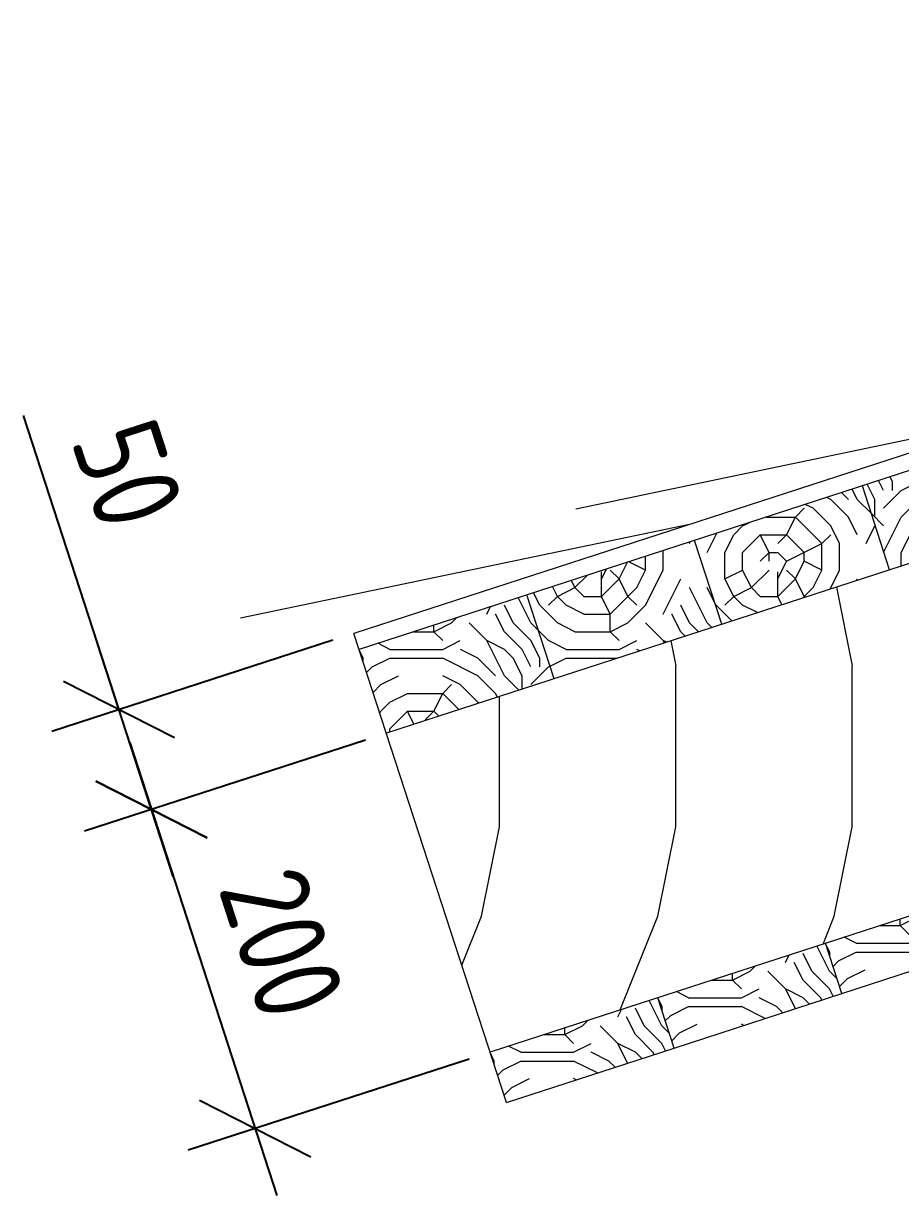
# Model space of a CAD drawing. Header units: millimetres. Extents: x 130034 to 172034, y -1330 to 28370.
# Drawn here: x 147637 to 150123, y 19977 to 23300 of the extents above; entities that cross this region are included whole.
import ezdxf

# ---------------------------------------------------------------- set-up
doc = ezdxf.new("R2010")
doc.units = ezdxf.units.MM
doc.layers.add('Узел', color=7, linetype='Continuous', lineweight=20)
doc.layers.add('Штриховка узла', color=7, linetype='Continuous', lineweight=20)
doc.styles.add('ГОСТ 2.304', font='CS_Gost2304.shx')
doc.dimstyles.new('СПДС', dxfattribs={"dimscale": 100, "dimtxt": 2.5, "dimasz": 2.5, "dimexe": 2, "dimexo": 0.625, "dimgap": 1, "dimtad": 1, "dimdec": 0, "dimtxsty": 'ГОСТ 2.304', "dimblk": 'OBLIQUE', "dimblk1": 'OBLIQUE', "dimblk2": 'OBLIQUE', "dimcen": 2.5, "dimdle": 2, "dimadec": 0, "dimazin": 2, "dimtfac": 0.75, "dimtdec": 4, "dimtmove": 1, "dimatfit": 3, "dimfxl": 1, "dimtfill": 1, "dimtolj": 1, "dimarcsym": 1})
pattern_1 = [(0, (175, 0), (500, 500), [150, -350]), (0, (175, 25), (500, 500), [150, -350]), (0, (200, 75), (500, 500), [100, -400]), (0, (225, 125), (500, 500), [75, -425]), (0, (225, 175), (500, 500), [50, -450]), (0, (250, 300), (500, 500), [25, -475]), (0, (225, 350), (500, 500), [75, -425]), (0, (225, 400), (500, 500), [100, -400]), (90, (50, 400), (-500, 500), [50, -450]), (90, (100, 475), (-500, 500), [25, -475]), (90, (125, 225), (-500, 500), [75, -425]), (90, (175, 250), (-500, 500), [50, -450]), (90, (250, 275), (-500, 500), [25, -475]), (90, (275, 175), (-500, 500), [70, -430]), (90, (300, 75), (-500, 500), [50, -450]), (90, (350, 275), (-500, 500), [25, -475]), (90, (400, 250), (-500, 500), [75, -425]), (90, (450, 250), (-500, 500), [75, -425]), (45, (275, 175), (0, 500), [70.71, -636.3968]), (45, (75, 425), (0, 500), [70.71, -636.3968]), (45, (175, 300), (0, 500), [70.71, -636.3968]), (45, (200, 200), (0, 500), [70.71, -636.3968]), (45, (350, 100), (0, 500), [70.71, -636.3968]), (45, (300, 125), (0, 500), [106.066, -601.0408]), (45, (150, 350), (0, 500), [35.355, -671.7518]), (45, (125, 400), (0, 500), [35.355, -671.7518]), (45, (325, 400), (0, 500), [35.355, -671.7518]), (45, (125, 150), (0, 500), [35.355, -671.7518]), (45, (400, 325), (0, 500), [35.355, -671.7518]), (45, (225, 275), (0, 500), [35.355, -671.7518]), (45, (275, 325), (0, 500), [35.355, -671.7518]), (135, (325, 225), (-500, 4e-14), [35.355, -671.7518]), (135, (325, 50), (-500, 4e-14), [35.355, -671.7518]), (135, (225, 175), (-500, 4e-14), [35.355, -671.7518]), (135, (300, 275), (-500, 4e-14), [35.355, -671.7518]), (135, (175, 150), (-500, 4e-14), [35.355, -671.7518]), (135, (375, 150), (-500, 4e-14), [35.355, -671.7518]), (135, (25, 0), (-500, 4e-14), [35.355, -671.7518]), (135, (50, 25), (-500, 4e-14), [70.71, -636.3968]), (135, (75, 50), (-500, 4e-14), [70.71, -636.3968]), (135, (125, 50), (-500, 4e-14), [70.71, -636.3968]), (135, (150, 100), (-500, 4e-14), [70.71, -636.3968]), (135, (350, 300), (-500, 4e-14), [70.71, -636.3968]), (135, (450, 50), (-500, 4e-14), [70.71, -636.3968]), (135, (475, 450), (-500, 4e-14), [70.71, -636.3968]), (135, (475, 400), (-500, 4e-14), [70.71, -636.3968]), (135, (425, 375), (-500, 4e-14), [70.71, -636.3968]), (135, (75, 375), (-500, 4e-14), [106.066, -601.0408]), (135, (400, 325), (-500, 4e-14), [106.066, -601.0408]), (26.56505, (125, 475), (500, 2e-07), [55.9, -1062.134]), (26.56505, (125, 225), (500, 2e-07), [55.9, -1062.134]), (26.56505, (175, 375), (500, 2e-07), [55.9, -1062.134]), (26.56505, (325, 25), (500, 2e-07), [55.9, -1062.134]), (26.56505, (300, 75), (500, 2e-07), [55.9, -1062.134]), (26.56505, (150, 175), (500, 2e-07), [55.9, -1062.134]), (26.56505, (150, 425), (500, 2e-07), [55.9, -1062.134]), (26.56505, (300, 275), (500, 2e-07), [111.8, -1006.234]), (63.43495, (300, 350), (3e-08, 500), [55.9, -1062.134]), (63.43495, (375, 200), (3e-08, 500), [55.9, -1062.134]), (63.43495, (125, 300), (3e-08, 500), [55.9, -1062.134]), (63.43495, (25, 325), (3e-08, 500), [55.9, -1062.134]), (63.43495, (325, 225), (3e-08, 500), [55.9, -1062.134]), (63.43495, (275, 225), (3e-08, 500), [55.9, -1062.134]), (63.43495, (75, 300), (3e-08, 500), [111.8, -1006.234]), (63.43495, (450, 125), (3e-08, 500), [111.8, -1006.234]), (63.43495, (400, 150), (3e-08, 500), [111.8, -1006.234]), (116.56505, (0, 75), (-2e-07, 500), [55.9, -1062.134]), (116.56505, (0, 350), (-2e-07, 500), [55.9, -1062.134]), (116.56505, (100, 0), (-2e-07, 500), [55.9, -1062.134]), (116.56505, (50, 450), (-2e-07, 500), [55.9, -1062.134]), (116.56505, (100, 150), (-2e-07, 500), [55.9, -1062.134]), (116.56505, (200, 200), (-2e-07, 500), [55.9, -1062.134]), (116.56505, (250, 300), (-2e-07, 500), [55.9, -1062.134]), (116.56505, (25, 100), (-2e-07, 500), [55.9, -1062.134]), (116.56505, (150, 175), (-2e-07, 500), [55.9, -1062.134]), (116.56505, (300, 125), (-2e-07, 500), [55.9, -1062.134]), (116.56505, (350, 175), (-2e-07, 500), [55.9, -1062.134]), (116.56505, (450, 325), (-2e-07, 500), [55.9, -1062.134]), (116.56505, (75, 475), (-2e-07, 500), [55.9, -1062.134]), (116.56505, (0, 450), (-2e-07, 500), [111.8, -1006.234]), (116.56505, (75, 100), (-2e-07, 500), [111.8, -1006.234]), (153.43495, (0, 25), (-500, 2e-07), [55.9, -1062.134]), (153.43495, (425, 0), (-500, 2e-07), [55.9, -1062.134]), (153.43495, (400, 250), (-500, 2e-07), [55.9, -1062.134]), (153.43495, (200, 75), (-500, 2e-07), [55.9, -1062.134]), (153.43495, (175, 25), (-500, 2e-07), [55.9, -1062.134]), (153.43495, (225, 125), (-500, 2e-07), [55.9, -1062.134]), (153.43495, (375, 425), (-500, 2e-07), [55.9, -1062.134]), (153.43495, (425, 450), (-500, 2e-07), [111.8, -1006.234])]

# ---------------------------------------------------------------- blocks, each defined once
blk = doc.blocks.new('_Oblique')
at = {"color": 0, "linetype": 'ByBlock', "lineweight": -2}
blk.add_line((-0.5, -0.5), (0.5, 0.5), dxfattribs=at)
blk = doc.blocks.new('*D124')
at = {"layer": 'Defpoints', "color": 0, "ltscale": 100}
for p in [(148665.6, 21287.6), (148959.5, 20383.1), (148293.8, 20166.8)]:
    blk.add_point(p, dxfattribs=at)
at = {"layer": 'Узел', "color": 0, "lineweight": -2, "ltscale": 100}
for p, q in [((148606.2, 21268.3), (147809.7, 21009.5)), ((147938.1, 21261.5), (148355.6, 19976.6)), ((148900.1, 20363.8), (148103.6, 20105))]:
    blk.add_line(p, q, dxfattribs=at)
at = {"layer": 'Узел', "color": 0, "lineweight": -2, "ltscale": 100, "xscale": 250, "yscale": 250, "zscale": 250}
for p, rotation in [((147999.9, 21071.3), 107.9999999999849), ((148293.8, 20166.8), 287.9999999999849)]:
    blk.add_blockref('_Oblique', p, dxfattribs=dict(at, rotation=rotation))
at = {"layer": 'Узел', "color": 0, "ltscale": 100, "insert": (148370, 20691.6), "char_height": 250, "attachment_point": 5, "rotation": 288, "style": 'ГОСТ 2.304', "bg_fill": 3, "box_fill_scale": 1.1, "bg_fill_color": 256, "bg_fill_true_color": 13158600, "bg_fill_transparency": 0}
blk.add_mtext('\\A1;200', dxfattribs=at)
blk = doc.blocks.new('*D126')
at = {"layer": 'Defpoints', "color": 0, "ltscale": 100}
for p in [(148573.7, 21570.6), (147907.9, 21354.3), (148665.6, 21287.6)]:
    blk.add_point(p, dxfattribs=at)
at = {"layer": 'Узел', "color": 0, "lineweight": -2, "ltscale": 100}
for p, q in [((147907.9, 21354.3), (147636.9, 22188.4)), ((148514.2, 21551.3), (147717.7, 21292.5)), ((148061.7, 20881.1), (147846.1, 21544.5)), ((148606.2, 21268.3), (147809.7, 21009.5))]:
    blk.add_line(p, q, dxfattribs=at)
at = {"layer": 'Узел', "color": 0, "lineweight": -2, "ltscale": 100, "xscale": 250, "yscale": 250, "zscale": 250}
for p, rotation in [((147907.9, 21354.3), 107.9999999999839), ((147999.9, 21071.3), 287.9999999999839)]:
    blk.add_blockref('_Oblique', p, dxfattribs=dict(at, rotation=rotation))
at = {"layer": 'Узел', "color": 0, "ltscale": 100, "insert": (147933.1, 22021.8), "char_height": 250, "attachment_point": 5, "rotation": 288, "style": 'ГОСТ 2.304', "bg_fill": 3, "box_fill_scale": 1.1, "bg_fill_color": 256, "bg_fill_true_color": 13158600, "bg_fill_transparency": 0}
blk.add_mtext('\\A1;50', dxfattribs=at)

msp = doc.modelspace()

# ---------------------------------------------------------------- hatches: boundary and pattern name
at = {"layer": 'Штриховка узла', "ltscale": 100}
h = msp.add_hatch(dxfattribs=at)
h.set_pattern_fill('Дерево вдоль волокон', color=256, scale=50, pattern_type=2)
h.set_pattern_definition([(51.3402, (0, 0), (-500.0001, 6e-06), [312.3475, -2889.215]), (59.0362, (195.1, 243.9), (500.0001, -0.0003), [174.113, -2741.365]), (68.1986, (284.7, 393.2), (500.0002, 0.0002), [404.66, -2287.92]), (78.6901, (435, 768.9), (500.0001, 0.0002), [258.053, -2291.455]), (90, (485.6, 1021.96), (-500, 3e-14), [456.0755, -2043.925]), (281.3099, (435, 1731.1), (500.0001, -0.0002), [258.053, -2291.455]), (291.8014, (284.7, 2106.8), (500.0002, -0.0002), [404.66, -2287.92]), (300.9638, (195.1, 2256.1), (500.0001, 0.0003), [174.113, -2741.365]), (308.6598, (0, 2500), (-500.0001, -6e-06), [312.3475, -2889.215])])
edge = h.paths.add_edge_path()
edge.add_line((153096.4, 22727.3), (153096.4, 22124.8))
edge.add_line((153096.4, 22124.8), (153396.4, 22124.8))
edge.add_line((153396.4, 21824.8), (153396.4, 22124.8))
edge.add_line((153396.4, 21824.8), (148959.5, 20383.1))
edge.add_line((148959.5, 20383.1), (148665.6, 21287.6))
edge.add_line((153096.4, 22727.3), (148665.6, 21287.6))
edge = h.paths.add_edge_path()
edge.add_line((154396.4, 22124.8), (154696.4, 22124.8))
edge.add_line((154696.4, 22727.3), (154696.4, 22124.8))
edge.add_line((154696.4, 22727.3), (159127.2, 21287.6))
edge.add_line((158833.4, 20383.1), (159127.2, 21287.6))
edge.add_line((154396.4, 21824.8), (158833.4, 20383.1))
edge.add_line((154396.4, 22124.8), (154396.4, 21824.8))
edge = h.paths.add_edge_path()
edge.add_line((154512, 22787.2), (153896.4, 22787.2))
edge.add_line((153896.4, 22987.2), (153896.4, 22787.2))
edge.add_line((153896.4, 22987.2), (154512, 22787.2))
edge = h.paths.add_edge_path()
edge.add_line((153896.4, 22787.2), (153280.9, 22787.2))
edge.add_line((153896.4, 22987.2), (153280.9, 22787.2))
edge.add_line((153896.4, 22987.2), (153896.4, 22787.2))
h = msp.add_hatch(dxfattribs=at)
h.set_pattern_fill('Дерево и деревянные изделия', color=256, scale=5, pattern_type=2)
h.set_pattern_definition(pattern_1)
edge = h.paths.add_edge_path()
edge.add_line((150490.5, 22143.4), (150015, 21988.9))
edge.add_line((150567.7, 21905.7), (150490.5, 22143.4))
edge.add_line((150567.7, 21905.7), (150092.2, 21751.2))
edge.add_line((150092.2, 21751.2), (150015, 21988.9))
h = msp.add_hatch(dxfattribs=at)
h.set_pattern_fill('Дерево и деревянные изделия', color=256, scale=5, pattern_type=2)
h.set_pattern_definition(pattern_1)
edge = h.paths.add_edge_path()
edge.add_line((150092.2, 21751.2), (150015, 21988.9))
edge.add_line((150092.2, 21751.2), (149616.7, 21596.7))
edge.add_line((149616.7, 21596.7), (149539.4, 21834.4))
edge.add_line((150015, 21988.9), (149539.4, 21834.4))
h = msp.add_hatch(dxfattribs=at)
h.set_pattern_fill('Дерево и деревянные изделия', color=256, scale=5, pattern_type=2)
h.set_pattern_definition(pattern_1)
edge = h.paths.add_edge_path()
edge.add_line((149616.7, 21596.7), (149141.1, 21442.2))
edge.add_line((149141.1, 21442.2), (149063.9, 21679.9))
edge.add_line((149539.4, 21834.4), (149063.9, 21679.9))
edge.add_line((149616.7, 21596.7), (149539.4, 21834.4))
h = msp.add_hatch(dxfattribs=at)
h.set_pattern_fill('Дерево и деревянные изделия', color=256, scale=5, pattern_type=2)
h.set_pattern_definition([(0, (175, 0), (500, 500), [150, -350]), (0, (175, 25), (500, 500), [150, -350]), (0, (200, 75), (500, 500), [100, -400]), (0, (225, 125), (500, 500), [75, -425]), (0, (225, 175), (500, 500), [50, -450]), (0, (250, 300), (500, 500), [25, -475]), (0, (225, 350), (500, 500), [75, -425]), (0, (225, 400), (500, 500), [100, -400]), (90, (50, 400), (-500, 500), [50, -450]), (90, (100, 475), (-500, 500), [25, -475]), (90, (125, 225), (-500, 500), [75, -425]), (90, (175, 250), (-500, 500), [50, -450]), (90, (250, 275), (-500, 500), [25, -475]), (90, (275, 175), (-500, 500), [70, -430]), (90, (300, 75), (-500, 500), [50, -450]), (90, (350, 275), (-500, 500), [25, -475]), (90, (400, 250), (-500, 500), [75, -425]), (90, (450, 250), (-500, 500), [75, -425]), (45, (275, 175), (0, 500), [70.71, -636.3968]), (45, (75, 425), (0, 500), [70.71, -636.3968]), (45, (175, 300), (0, 500), [70.71, -636.3968]), (45, (200, 200), (0, 500), [70.71, -636.3968]), (45, (350, 100), (0, 500), [70.71, -636.3968]), (45, (300, 125), (0, 500), [106.066, -601.0408]), (45, (150, 350), (0, 500), [35.355, -671.7518]), (45, (125, 400), (0, 500), [35.355, -671.7518]), (45, (325, 400), (0, 500), [35.355, -671.7518]), (45, (125, 150), (0, 500), [35.355, -671.7518]), (45, (400, 325), (0, 500), [35.355, -671.7518]), (45, (225, 275), (0, 500), [35.355, -671.7518]), (45, (275, 325), (0, 500), [35.355, -671.7518]), (135, (325, 225), (-500, 4e-14), [35.355, -671.7518]), (135, (325, 50), (-500, 4e-14), [35.355, -671.7518]), (135, (225, 175), (-500, 4e-14), [35.355, -671.7518]), (135, (300, 275), (-500, 4e-14), [35.355, -671.7518]), (135, (175, 150), (-500, 4e-14), [35.355, -671.7518]), (135, (375, 150), (-500, 4e-14), [35.355, -671.7518]), (135, (25, 0), (-500, 4e-14), [35.355, -671.7518]), (135, (50, 25), (-500, 4e-14), [70.71, -636.3968]), (135, (75, 50), (-500, 4e-14), [70.71, -636.3968]), (135, (125, 50), (-500, 4e-14), [70.71, -636.3968]), (135, (150, 100), (-500, 4e-14), [70.71, -636.3968]), (135, (350, 300), (-500, 4e-14), [70.71, -636.3968]), (135, (450, 50), (-500, 4e-14), [70.71, -636.3968]), (135, (475, 450), (-500, 4e-14), [70.71, -636.3968]), (135, (475, 400), (-500, 4e-14), [70.71, -636.3968]), (135, (425, 375), (-500, 4e-14), [70.71, -636.3968]), (135, (75, 375), (-500, 4e-14), [106.066, -601.0408]), (135, (400, 325), (-500, 4e-14), [106.066, -601.0408]), (26.56505, (125, 475), (500, 2e-07), [55.9, -1062.134]), (26.56505, (125, 225), (500, 2e-07), [55.9, -1062.134]), (26.56505, (175, 375), (500, 2e-07), [55.9, -1062.134]), (26.56505, (325, 25), (500, 2e-07), [55.9, -1062.134]), (26.56505, (300, 75), (500, 2e-07), [55.9, -1062.134]), (26.56505, (150, 175), (500, 2e-07), [55.9, -1062.134]), (26.56505, (150, 425), (500, 2e-07), [55.9, -1062.134]), (26.56505, (300, 275), (500, 2e-07), [111.8, -1006.234]), (63.43495, (300, 350), (3e-08, 500), [55.9, -1062.134]), (63.43495, (375, 200), (3e-08, 500), [55.9, -1062.134]), (63.43495, (125, 300), (3e-08, 500), [55.9, -1062.134]), (63.43495, (25, 325), (3e-08, 500), [55.9, -1062.134]), (63.43495, (325, 225), (3e-08, 500), [55.9, -1062.134]), (63.43495, (275, 225), (3e-08, 500), [55.9, -1062.134]), (63.43495, (75, 300), (3e-08, 500), [111.8, -1006.234]), (63.43495, (450, 125), (3e-08, 500), [111.8, -1006.234]), (63.43495, (400, 150), (3e-08, 500), [111.8, -1006.234]), (116.56505, (0, 75), (-2e-07, 500), [55.9, -1062.134]), (116.56505, (0, 350), (-2e-07, 500), [55.9, -1062.134]), (116.56505, (100, 0), (-2e-07, 500), [55.9, -1062.134]), (116.56505, (50, 450), (-2e-07, 500), [55.9, -1062.134]), (116.56505, (100, 150), (-2e-07, 500), [55.9, -1062.134]), (116.56505, (200, 200), (-2e-07, 500), [55.9, -1062.134]), (116.56505, (250, 300), (-2e-07, 500), [55.9, -1062.134]), (116.56505, (25, 100), (-2e-07, 500), [55.9, -1062.134]), (116.56505, (150, 175), (-2e-07, 500), [55.9, -1062.134]), (116.56505, (300, 125), (-2e-07, 500), [55.9, -1062.134]), (116.56505, (350, 175), (-2e-07, 500), [55.9, -1062.134]), (116.56505, (450, 325), (-2e-07, 500), [55.9, -1062.134]), (116.56505, (75, 475), (-2e-07, 500), [55.9, -1062.134]), (116.56505, (0, 450), (-2e-07, 500), [111.8, -1006.234]), (116.56505, (75, 100), (-2e-07, 500), [111.8, -1006.234]), (153.43495, (0, 25), (-500, 2e-07), [55.9, -1062.134]), (153.43495, (425, 0), (-500, 2e-07), [55.9, -1062.134]), (153.43495, (400, 250), (-500, 2e-07), [55.9, -1062.134]), (153.43495, (200, 75), (-500, 2e-07), [55.9, -1062.134]), (153.43495, (175, 25), (-500, 2e-07), [55.9, -1062.134]), (153.43495, (225, 125), (-500, 2e-07), [55.9, -1062.134]), (153.43495, (375, 425), (-500, 2e-07), [55.9, -1062.134]), (153.43495, (425, 450), (-500, 2e-07), [111.8, -1006.234])])
edge = h.paths.add_edge_path()
edge.add_line((149063.9, 21679.9), (148588.4, 21525.4))
edge.add_line((149141.1, 21442.2), (149063.9, 21679.9))
edge.add_line((149141.1, 21442.2), (148665.6, 21287.6))
edge.add_line((148665.6, 21287.6), (148588.4, 21525.4))
h = msp.add_hatch(dxfattribs=at)
h.set_pattern_fill('Дерево и деревянные изделия', color=256, scale=5, pattern_type=2)
h.set_pattern_definition([(0, (1497.2, -833.26), (500, 500), [150, -350]), (0, (1497.2, -808.26), (500, 500), [150, -350]), (0, (1522.2, -758.26), (500, 500), [100, -400]), (0, (1547.2, -708.26), (500, 500), [75, -425]), (0, (1547.2, -658.26), (500, 500), [50, -450]), (0, (1572.2, -533.26), (500, 500), [25, -475]), (0, (1547.2, -483.26), (500, 500), [75, -425]), (0, (1547.2, -433.26), (500, 500), [100, -400]), (90, (1372.2, -433.26), (-500, 500), [50, -450]), (90, (1422.2, -358.26), (-500, 500), [25, -475]), (90, (1447.2, -608.26), (-500, 500), [75, -425]), (90, (1497.2, -583.26), (-500, 500), [50, -450]), (90, (1572.2, -558.26), (-500, 500), [25, -475]), (90, (1597.2, -658.26), (-500, 500), [70, -430]), (90, (1622.2, -758.26), (-500, 500), [50, -450]), (90, (1672.2, -558.26), (-500, 500), [25, -475]), (90, (1722.2, -583.26), (-500, 500), [75, -425]), (90, (1772.2, -583.26), (-500, 500), [75, -425]), (45, (1597.2, -658.26), (0, 500), [70.71, -636.3968]), (45, (1397.2, -408.26), (0, 500), [70.71, -636.3968]), (45, (1497.2, -533.26), (0, 500), [70.71, -636.3968]), (45, (1522.2, -633.26), (0, 500), [70.71, -636.3968]), (45, (1672.2, -733.26), (0, 500), [70.71, -636.3968]), (45, (1622.2, -708.26), (0, 500), [106.066, -601.0408]), (45, (1472.2, -483.26), (0, 500), [35.355, -671.7518]), (45, (1447.2, -433.26), (0, 500), [35.355, -671.7518]), (45, (1647.2, -433.26), (0, 500), [35.355, -671.7518]), (45, (1447.2, -683.26), (0, 500), [35.355, -671.7518]), (45, (1722.2, -508.26), (0, 500), [35.355, -671.7518]), (45, (1547.2, -558.26), (0, 500), [35.355, -671.7518]), (45, (1597.2, -508.26), (0, 500), [35.355, -671.7518]), (135, (1647.2, -608.26), (-500, 4e-14), [35.355, -671.7518]), (135, (1647.2, -783.26), (-500, 4e-14), [35.355, -671.7518]), (135, (1547.2, -658.26), (-500, 4e-14), [35.355, -671.7518]), (135, (1622.2, -558.26), (-500, 4e-14), [35.355, -671.7518]), (135, (1497.2, -683.26), (-500, 4e-14), [35.355, -671.7518]), (135, (1697.2, -683.26), (-500, 4e-14), [35.355, -671.7518]), (135, (1347.2, -833.26), (-500, 4e-14), [35.355, -671.7518]), (135, (1372.2, -808.26), (-500, 4e-14), [70.71, -636.3968]), (135, (1397.2, -783.26), (-500, 4e-14), [70.71, -636.3968]), (135, (1447.2, -783.26), (-500, 4e-14), [70.71, -636.3968]), (135, (1472.2, -733.26), (-500, 4e-14), [70.71, -636.3968]), (135, (1672.2, -533.26), (-500, 4e-14), [70.71, -636.3968]), (135, (1772.2, -783.26), (-500, 4e-14), [70.71, -636.3968]), (135, (1797.2, -383.26), (-500, 4e-14), [70.71, -636.3968]), (135, (1797.2, -433.26), (-500, 4e-14), [70.71, -636.3968]), (135, (1747.2, -458.26), (-500, 4e-14), [70.71, -636.3968]), (135, (1397.2, -458.26), (-500, 4e-14), [106.066, -601.0408]), (135, (1722.2, -508.26), (-500, 4e-14), [106.066, -601.0408]), (26.56505, (1447.2, -358.26), (500, 2e-07), [55.9, -1062.134]), (26.56505, (1447.2, -608.26), (500, 2e-07), [55.9, -1062.134]), (26.56505, (1497.2, -458.26), (500, 2e-07), [55.9, -1062.134]), (26.56505, (1647.2, -808.26), (500, 2e-07), [55.9, -1062.134]), (26.56505, (1622.2, -758.26), (500, 2e-07), [55.9, -1062.134]), (26.56505, (1472.2, -658.26), (500, 2e-07), [55.9, -1062.134]), (26.56505, (1472.2, -408.26), (500, 2e-07), [55.9, -1062.134]), (26.56505, (1622.2, -558.26), (500, 2e-07), [111.8, -1006.234]), (63.43495, (1622.2, -483.26), (3e-08, 500), [55.9, -1062.134]), (63.43495, (1697.2, -633.26), (3e-08, 500), [55.9, -1062.134]), (63.43495, (1447.2, -533.26), (3e-08, 500), [55.9, -1062.134]), (63.43495, (1347.2, -508.26), (3e-08, 500), [55.9, -1062.134]), (63.43495, (1647.2, -608.26), (3e-08, 500), [55.9, -1062.134]), (63.43495, (1597.2, -608.26), (3e-08, 500), [55.9, -1062.134]), (63.43495, (1397.2, -533.26), (3e-08, 500), [111.8, -1006.234]), (63.43495, (1772.2, -708.26), (3e-08, 500), [111.8, -1006.234]), (63.43495, (1722.2, -683.26), (3e-08, 500), [111.8, -1006.234]), (116.56505, (1322.2, -758.26), (-2e-07, 500), [55.9, -1062.134]), (116.56505, (1322.2, -483.26), (-2e-07, 500), [55.9, -1062.134]), (116.56505, (1422.2, -833.26), (-2e-07, 500), [55.9, -1062.134]), (116.56505, (1372.2, -383.26), (-2e-07, 500), [55.9, -1062.134]), (116.56505, (1422.2, -683.26), (-2e-07, 500), [55.9, -1062.134]), (116.56505, (1522.2, -633.26), (-2e-07, 500), [55.9, -1062.134]), (116.56505, (1572.2, -533.26), (-2e-07, 500), [55.9, -1062.134]), (116.56505, (1347.2, -733.26), (-2e-07, 500), [55.9, -1062.134]), (116.56505, (1472.2, -658.26), (-2e-07, 500), [55.9, -1062.134]), (116.56505, (1622.2, -708.26), (-2e-07, 500), [55.9, -1062.134]), (116.56505, (1672.2, -658.26), (-2e-07, 500), [55.9, -1062.134]), (116.56505, (1772.2, -508.26), (-2e-07, 500), [55.9, -1062.134]), (116.56505, (1397.2, -358.26), (-2e-07, 500), [55.9, -1062.134]), (116.56505, (1322.2, -383.26), (-2e-07, 500), [111.8, -1006.234]), (116.56505, (1397.2, -733.26), (-2e-07, 500), [111.8, -1006.234]), (153.43495, (1322.2, -808.26), (-500, 2e-07), [55.9, -1062.134]), (153.43495, (1747.2, -833.26), (-500, 2e-07), [55.9, -1062.134]), (153.43495, (1722.2, -583.26), (-500, 2e-07), [55.9, -1062.134]), (153.43495, (1522.2, -758.26), (-500, 2e-07), [55.9, -1062.134]), (153.43495, (1497.2, -808.26), (-500, 2e-07), [55.9, -1062.134]), (153.43495, (1547.2, -708.26), (-500, 2e-07), [55.9, -1062.134]), (153.43495, (1697.2, -408.26), (-500, 2e-07), [55.9, -1062.134]), (153.43495, (1747.2, -383.26), (-500, 2e-07), [111.8, -1006.234])])
edge = h.paths.add_edge_path()
edge.add_line((150432.5, 20704), (150386.1, 20846.7))
edge.add_line((150432.5, 20704), (149956.9, 20549.5))
edge.add_line((149956.9, 20549.5), (149910.6, 20692.2))
edge.add_line((150386.1, 20846.7), (149910.6, 20692.2))
h = msp.add_hatch(dxfattribs=at)
h.set_pattern_fill('Дерево и деревянные изделия', color=256, scale=5, pattern_type=2)
h.set_pattern_definition([(0, (1021.7, -987.76), (500, 500), [150, -350]), (0, (1021.7, -962.76), (500, 500), [150, -350]), (0, (1046.7, -912.76), (500, 500), [100, -400]), (0, (1071.7, -862.76), (500, 500), [75, -425]), (0, (1071.7, -812.76), (500, 500), [50, -450]), (0, (1096.7, -687.76), (500, 500), [25, -475]), (0, (1071.7, -637.76), (500, 500), [75, -425]), (0, (1071.7, -587.76), (500, 500), [100, -400]), (90, (896.7, -587.76), (-500, 500), [50, -450]), (90, (946.7, -512.76), (-500, 500), [25, -475]), (90, (971.7, -762.76), (-500, 500), [75, -425]), (90, (1021.7, -737.76), (-500, 500), [50, -450]), (90, (1096.7, -712.76), (-500, 500), [25, -475]), (90, (1121.7, -812.76), (-500, 500), [70, -430]), (90, (1146.7, -912.76), (-500, 500), [50, -450]), (90, (1196.7, -712.76), (-500, 500), [25, -475]), (90, (1246.7, -737.76), (-500, 500), [75, -425]), (90, (1296.7, -737.76), (-500, 500), [75, -425]), (45, (1121.68, -812.76), (0, 500), [70.71, -636.3968]), (45, (921.68, -562.76), (0, 500), [70.71, -636.3968]), (45, (1021.68, -687.76), (0, 500), [70.71, -636.3968]), (45, (1046.68, -787.76), (0, 500), [70.71, -636.3968]), (45, (1196.68, -887.76), (0, 500), [70.71, -636.3968]), (45, (1146.68, -862.76), (0, 500), [106.066, -601.0408]), (45, (996.68, -637.76), (0, 500), [35.355, -671.7518]), (45, (971.68, -587.76), (0, 500), [35.355, -671.7518]), (45, (1171.68, -587.76), (0, 500), [35.355, -671.7518]), (45, (971.68, -837.76), (0, 500), [35.355, -671.7518]), (45, (1246.68, -662.76), (0, 500), [35.355, -671.7518]), (45, (1071.68, -712.76), (0, 500), [35.355, -671.7518]), (45, (1121.68, -662.76), (0, 500), [35.355, -671.7518]), (135, (1171.68, -762.76), (-500, 4e-14), [35.355, -671.7518]), (135, (1171.68, -937.76), (-500, 4e-14), [35.355, -671.7518]), (135, (1071.68, -812.76), (-500, 4e-14), [35.355, -671.7518]), (135, (1146.68, -712.76), (-500, 4e-14), [35.355, -671.7518]), (135, (1021.68, -837.76), (-500, 4e-14), [35.355, -671.7518]), (135, (1221.68, -837.76), (-500, 4e-14), [35.355, -671.7518]), (135, (871.68, -987.76), (-500, 4e-14), [35.355, -671.7518]), (135, (896.68, -962.76), (-500, 4e-14), [70.71, -636.3968]), (135, (921.68, -937.76), (-500, 4e-14), [70.71, -636.3968]), (135, (971.68, -937.76), (-500, 4e-14), [70.71, -636.3968]), (135, (996.68, -887.76), (-500, 4e-14), [70.71, -636.3968]), (135, (1196.68, -687.76), (-500, 4e-14), [70.71, -636.3968]), (135, (1296.68, -937.76), (-500, 4e-14), [70.71, -636.3968]), (135, (1321.68, -537.76), (-500, 4e-14), [70.71, -636.3968]), (135, (1321.68, -587.76), (-500, 4e-14), [70.71, -636.3968]), (135, (1271.68, -612.76), (-500, 4e-14), [70.71, -636.3968]), (135, (921.68, -612.76), (-500, 4e-14), [106.066, -601.0408]), (135, (1246.68, -662.76), (-500, 4e-14), [106.066, -601.0408]), (26.56505, (971.68, -512.76), (500, 2e-07), [55.9, -1062.134]), (26.56505, (971.68, -762.76), (500, 2e-07), [55.9, -1062.134]), (26.56505, (1021.68, -612.76), (500, 2e-07), [55.9, -1062.134]), (26.56505, (1171.68, -962.76), (500, 2e-07), [55.9, -1062.134]), (26.56505, (1146.68, -912.76), (500, 2e-07), [55.9, -1062.134]), (26.56505, (996.68, -812.76), (500, 2e-07), [55.9, -1062.134]), (26.56505, (996.68, -562.76), (500, 2e-07), [55.9, -1062.134]), (26.56505, (1146.68, -712.76), (500, 2e-07), [111.8, -1006.234]), (63.43495, (1146.68, -637.76), (3e-08, 500), [55.9, -1062.134]), (63.43495, (1221.68, -787.76), (3e-08, 500), [55.9, -1062.134]), (63.43495, (971.68, -687.76), (3e-08, 500), [55.9, -1062.134]), (63.43495, (871.68, -662.76), (3e-08, 500), [55.9, -1062.134]), (63.43495, (1171.68, -762.76), (3e-08, 500), [55.9, -1062.134]), (63.43495, (1121.68, -762.76), (3e-08, 500), [55.9, -1062.134]), (63.43495, (921.68, -687.76), (3e-08, 500), [111.8, -1006.234]), (63.43495, (1296.68, -862.76), (3e-08, 500), [111.8, -1006.234]), (63.43495, (1246.68, -837.76), (3e-08, 500), [111.8, -1006.234]), (116.56505, (846.68, -912.76), (-2e-07, 500), [55.9, -1062.134]), (116.56505, (846.68, -637.76), (-2e-07, 500), [55.9, -1062.134]), (116.56505, (946.68, -987.76), (-2e-07, 500), [55.9, -1062.134]), (116.56505, (896.68, -537.76), (-2e-07, 500), [55.9, -1062.134]), (116.56505, (946.68, -837.76), (-2e-07, 500), [55.9, -1062.134]), (116.56505, (1046.68, -787.76), (-2e-07, 500), [55.9, -1062.134]), (116.56505, (1096.68, -687.76), (-2e-07, 500), [55.9, -1062.134]), (116.56505, (871.68, -887.76), (-2e-07, 500), [55.9, -1062.134]), (116.56505, (996.68, -812.76), (-2e-07, 500), [55.9, -1062.134]), (116.56505, (1146.68, -862.76), (-2e-07, 500), [55.9, -1062.134]), (116.56505, (1196.68, -812.76), (-2e-07, 500), [55.9, -1062.134]), (116.56505, (1296.68, -662.76), (-2e-07, 500), [55.9, -1062.134]), (116.56505, (921.68, -512.76), (-2e-07, 500), [55.9, -1062.134]), (116.56505, (846.68, -537.76), (-2e-07, 500), [111.8, -1006.234]), (116.56505, (921.68, -887.76), (-2e-07, 500), [111.8, -1006.234]), (153.43495, (846.68, -962.76), (-500, 2e-07), [55.9, -1062.134]), (153.43495, (1271.68, -987.76), (-500, 2e-07), [55.9, -1062.134]), (153.43495, (1246.68, -737.76), (-500, 2e-07), [55.9, -1062.134]), (153.43495, (1046.68, -912.76), (-500, 2e-07), [55.9, -1062.134]), (153.43495, (1021.68, -962.76), (-500, 2e-07), [55.9, -1062.134]), (153.43495, (1071.68, -862.76), (-500, 2e-07), [55.9, -1062.134]), (153.43495, (1221.68, -562.76), (-500, 2e-07), [55.9, -1062.134]), (153.43495, (1271.68, -537.76), (-500, 2e-07), [111.8, -1006.234])])
edge = h.paths.add_edge_path()
edge.add_line((149956.9, 20549.5), (149910.6, 20692.2))
edge.add_line((149956.9, 20549.5), (149481.4, 20395))
edge.add_line((149481.4, 20395), (149435, 20537.6))
edge.add_line((149910.6, 20692.2), (149435, 20537.6))

# ---------------------------------------------------------------- linework, layer by layer
at = {"layer": 'Узел', "ltscale": 100}
for p, q in [((153896.4, 23300.1), (148573.7, 21570.6)), ((153819.2, 23225), (148588.4, 21525.4)), ((153896.4, 22987.2), (148665.6, 21287.6)), ((150475.8, 22188.7), (149203.2, 21923)), ((150092.2, 21751.2), (150015, 21988.9)), ((149524.7, 21879.7), (148252.2, 21614)), ((153396.4, 21824.8), (148959.5, 20383.1)), ((149616.7, 21596.7), (149539.4, 21834.4)), ((149141.1, 21442.2), (149063.9, 21679.9)), ((149005.9, 20240.5), (148573.7, 21570.6)), ((149956.9, 20549.5), (149910.6, 20692.2)), ((149481.4, 20395), (149435, 20537.6))]:
    msp.add_line(p, q, dxfattribs=at)
at = {"layer": 'Узел', "linetype": 'Continuous', "ltscale": 100}
for p, q in [((149956.9, 20549.5), (150432.5, 20704)), ((149481.4, 20395), (149956.9, 20549.5)), ((149005.9, 20240.5), (149481.4, 20395))]:
    msp.add_line(p, q, dxfattribs=at)

# ---------------------------------------------------------------- next in the draw order: dimensions: what is measured, and where the dimension line sits
at = {"layer": 'Узел', "ltscale": 100}
dim = msp.add_linear_dim(base=(148293.8, 20166.8), p1=(148665.6, 21287.6), p2=(148959.5, 20383.1), angle=288, text='200', dimstyle='СПДС', dxfattribs=at)
dim.commit()
dim.dimension.update_dxf_attribs({"geometry": '*D124', "text_midpoint": (148370, 20691.6)})

# ---------------------------------------------------------------- next in the draw order: hatches: boundary and pattern name
at = {"layer": 'Штриховка узла', "ltscale": 100}
h = msp.add_hatch(dxfattribs=at)
h.set_pattern_fill('Дерево и деревянные изделия', color=256, scale=5, pattern_type=2)
h.set_pattern_definition([(0, (546.15, -1142.27), (500, 500), [150, -350]), (0, (546.15, -1117.27), (500, 500), [150, -350]), (0, (571.15, -1067.27), (500, 500), [100, -400]), (0, (596.15, -1017.27), (500, 500), [75, -425]), (0, (596.15, -967.27), (500, 500), [50, -450]), (0, (621.15, -842.27), (500, 500), [25, -475]), (0, (596.15, -792.27), (500, 500), [75, -425]), (0, (596.15, -742.27), (500, 500), [100, -400]), (90, (421.15, -742.27), (-500, 500), [50, -450]), (90, (471.15, -667.27), (-500, 500), [25, -475]), (90, (496.15, -917.27), (-500, 500), [75, -425]), (90, (546.15, -892.27), (-500, 500), [50, -450]), (90, (621.15, -867.27), (-500, 500), [25, -475]), (90, (646.15, -967.27), (-500, 500), [70, -430]), (90, (671.15, -1067.27), (-500, 500), [50, -450]), (90, (721.15, -867.27), (-500, 500), [25, -475]), (90, (771.15, -892.27), (-500, 500), [75, -425]), (90, (821.15, -892.27), (-500, 500), [75, -425]), (45, (646.15, -967.27), (0, 500), [70.71, -636.3968]), (45, (446.15, -717.27), (0, 500), [70.71, -636.3968]), (45, (546.15, -842.27), (0, 500), [70.71, -636.3968]), (45, (571.15, -942.27), (0, 500), [70.71, -636.3968]), (45, (721.15, -1042.27), (0, 500), [70.71, -636.3968]), (45, (671.15, -1017.27), (0, 500), [106.066, -601.0408]), (45, (521.15, -792.27), (0, 500), [35.355, -671.7518]), (45, (496.15, -742.27), (0, 500), [35.355, -671.7518]), (45, (696.15, -742.27), (0, 500), [35.355, -671.7518]), (45, (496.15, -992.27), (0, 500), [35.355, -671.7518]), (45, (771.15, -817.27), (0, 500), [35.355, -671.7518]), (45, (596.15, -867.27), (0, 500), [35.355, -671.7518]), (45, (646.15, -817.27), (0, 500), [35.355, -671.7518]), (135, (696.15, -917.27), (-500, 4e-14), [35.355, -671.7518]), (135, (696.15, -1092.27), (-500, 4e-14), [35.355, -671.7518]), (135, (596.15, -967.27), (-500, 4e-14), [35.355, -671.7518]), (135, (671.15, -867.27), (-500, 4e-14), [35.355, -671.7518]), (135, (546.15, -992.27), (-500, 4e-14), [35.355, -671.7518]), (135, (746.15, -992.27), (-500, 4e-14), [35.355, -671.7518]), (135, (396.15, -1142.27), (-500, 4e-14), [35.355, -671.7518]), (135, (421.15, -1117.27), (-500, 4e-14), [70.71, -636.3968]), (135, (446.15, -1092.27), (-500, 4e-14), [70.71, -636.3968]), (135, (496.15, -1092.27), (-500, 4e-14), [70.71, -636.3968]), (135, (521.15, -1042.27), (-500, 4e-14), [70.71, -636.3968]), (135, (721.15, -842.27), (-500, 4e-14), [70.71, -636.3968]), (135, (821.15, -1092.27), (-500, 4e-14), [70.71, -636.3968]), (135, (846.15, -692.27), (-500, 4e-14), [70.71, -636.3968]), (135, (846.15, -742.27), (-500, 4e-14), [70.71, -636.3968]), (135, (796.15, -767.27), (-500, 4e-14), [70.71, -636.3968]), (135, (446.15, -767.27), (-500, 4e-14), [106.066, -601.0408]), (135, (771.15, -817.27), (-500, 4e-14), [106.066, -601.0408]), (26.56505, (496.15, -667.27), (500, 2e-07), [55.9, -1062.134]), (26.56505, (496.15, -917.27), (500, 2e-07), [55.9, -1062.134]), (26.56505, (546.15, -767.27), (500, 2e-07), [55.9, -1062.134]), (26.56505, (696.15, -1117.27), (500, 2e-07), [55.9, -1062.134]), (26.56505, (671.15, -1067.27), (500, 2e-07), [55.9, -1062.134]), (26.56505, (521.15, -967.27), (500, 2e-07), [55.9, -1062.134]), (26.56505, (521.15, -717.27), (500, 2e-07), [55.9, -1062.134]), (26.56505, (671.15, -867.27), (500, 2e-07), [111.8, -1006.234]), (63.43495, (671.15, -792.27), (3e-08, 500), [55.9, -1062.134]), (63.43495, (746.15, -942.27), (3e-08, 500), [55.9, -1062.134]), (63.43495, (496.15, -842.27), (3e-08, 500), [55.9, -1062.134]), (63.43495, (396.15, -817.27), (3e-08, 500), [55.9, -1062.134]), (63.43495, (696.15, -917.27), (3e-08, 500), [55.9, -1062.134]), (63.43495, (646.15, -917.27), (3e-08, 500), [55.9, -1062.134]), (63.43495, (446.15, -842.27), (3e-08, 500), [111.8, -1006.234]), (63.43495, (821.15, -1017.27), (3e-08, 500), [111.8, -1006.234]), (63.43495, (771.15, -992.27), (3e-08, 500), [111.8, -1006.234]), (116.56505, (371.15, -1067.27), (-2e-07, 500), [55.9, -1062.134]), (116.56505, (371.15, -792.27), (-2e-07, 500), [55.9, -1062.134]), (116.56505, (471.15, -1142.27), (-2e-07, 500), [55.9, -1062.134]), (116.56505, (421.15, -692.27), (-2e-07, 500), [55.9, -1062.134]), (116.56505, (471.15, -992.27), (-2e-07, 500), [55.9, -1062.134]), (116.56505, (571.15, -942.27), (-2e-07, 500), [55.9, -1062.134]), (116.56505, (621.15, -842.27), (-2e-07, 500), [55.9, -1062.134]), (116.56505, (396.15, -1042.27), (-2e-07, 500), [55.9, -1062.134]), (116.56505, (521.15, -967.27), (-2e-07, 500), [55.9, -1062.134]), (116.56505, (671.15, -1017.27), (-2e-07, 500), [55.9, -1062.134]), (116.56505, (721.15, -967.27), (-2e-07, 500), [55.9, -1062.134]), (116.56505, (821.15, -817.27), (-2e-07, 500), [55.9, -1062.134]), (116.56505, (446.15, -667.27), (-2e-07, 500), [55.9, -1062.134]), (116.56505, (371.15, -692.27), (-2e-07, 500), [111.8, -1006.234]), (116.56505, (446.15, -1042.27), (-2e-07, 500), [111.8, -1006.234]), (153.43495, (371.15, -1117.27), (-500, 2e-07), [55.9, -1062.134]), (153.43495, (796.15, -1142.27), (-500, 2e-07), [55.9, -1062.134]), (153.43495, (771.15, -892.27), (-500, 2e-07), [55.9, -1062.134]), (153.43495, (571.15, -1067.27), (-500, 2e-07), [55.9, -1062.134]), (153.43495, (546.15, -1117.27), (-500, 2e-07), [55.9, -1062.134]), (153.43495, (596.15, -1017.27), (-500, 2e-07), [55.9, -1062.134]), (153.43495, (746.15, -717.27), (-500, 2e-07), [55.9, -1062.134]), (153.43495, (796.15, -692.27), (-500, 2e-07), [111.8, -1006.234])])
edge = h.paths.add_edge_path()
edge.add_line((149481.4, 20395), (149435, 20537.6))
edge.add_line((149481.4, 20395), (149005.9, 20240.5))
edge.add_line((149005.9, 20240.5), (148959.5, 20383.1))
edge.add_line((149435, 20537.6), (148959.5, 20383.1))

# ---------------------------------------------------------------- next in the draw order: dimensions: what is measured, and where the dimension line sits
at = {"layer": 'Узел', "ltscale": 100}
dim = msp.add_linear_dim(base=(147907.9, 21354.3), p1=(148665.6, 21287.6), p2=(148573.7, 21570.6), angle=108, text='50', dimstyle='СПДС', dxfattribs=at)
dim.commit()
dim.dimension.update_dxf_attribs({"geometry": '*D126', "text_midpoint": (147721.5, 21953.1), "dimtype": 160})

doc.saveas('drawing.dxf')
